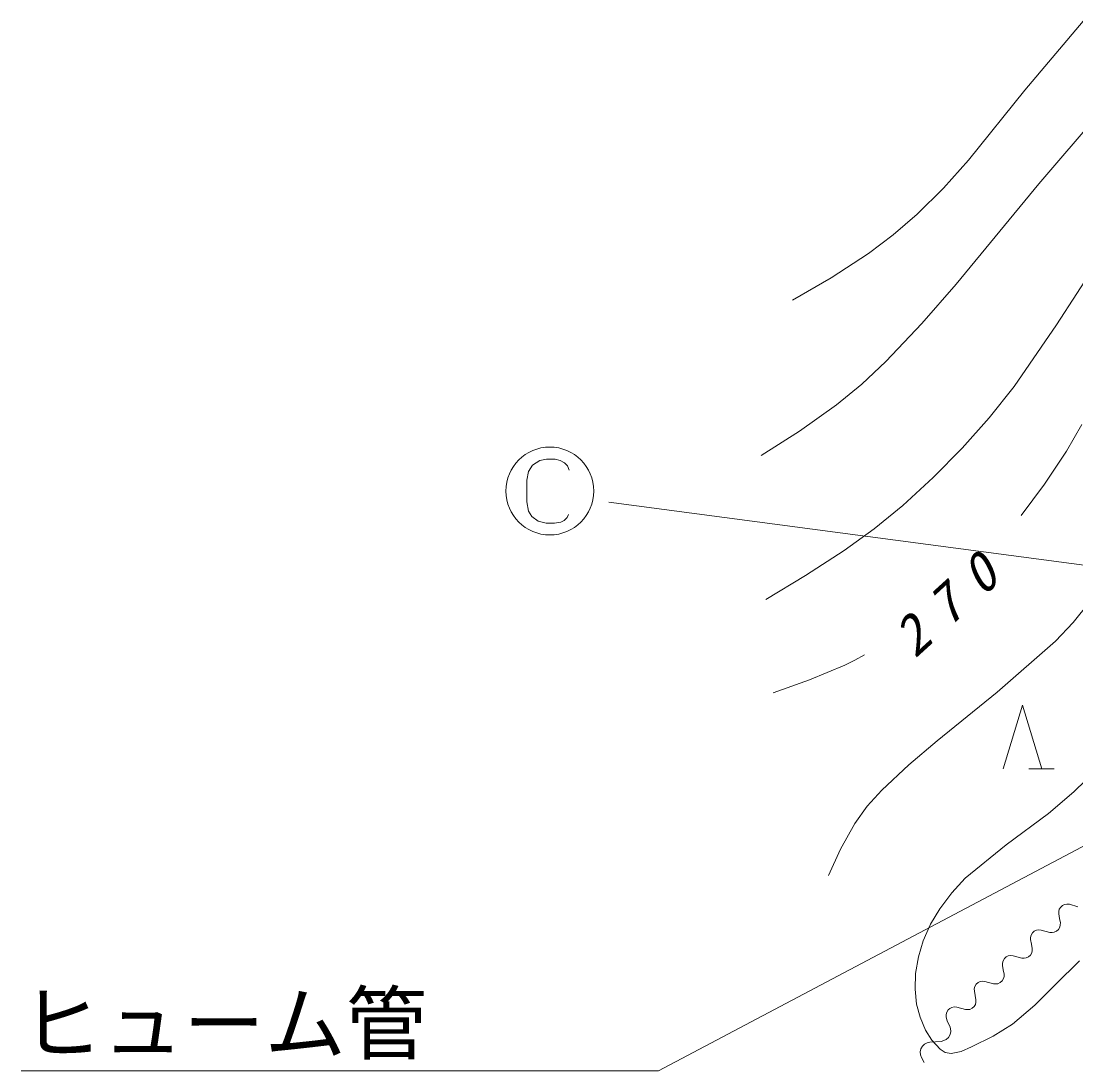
# Model space of a CAD drawing. Units: millimetres, scale not verified. Extents: x 46589 to 686589, y 5897 to 365897.
# Drawn here: x 206440 to 236320, y 236310 to 266049 of the extents above; entities that cross this region are included whole.
import ezdxf
from ezdxf.enums import TextEntityAlignment as Align

# ---------------------------------------------------------------- set-up
doc = ezdxf.new("R2010")
doc.units = ezdxf.units.MM
doc.header["$LTSCALE"] = 1000
doc.layers.add('S-SUV', color=7, linetype='Continuous', lineweight=13)
doc.styles.add('ＭＳ ゴシック', font='')
doc.styles.get('ＭＳ ゴシック').set_extended_font_data('MS Gothic')

msp = doc.modelspace()

# ---------------------------------------------------------------- linework, layer by layer
at = {"layer": 'S-SUV'}
for p, q in [((234873, 264094), (236523, 266049)), ((235272, 261438), (237674, 264251)), ((233277, 262109), (234873, 264094)), ((232566, 261319), (233277, 262109)), ((231819, 260579), (232566, 261319)), ((232927, 258598), (235272, 261438)), ((231148, 259995), (231819, 260579)), ((230449, 259465), (231148, 259995)), ((229383, 258779), (230449, 259465)), ((236924, 259223), (235773, 257442)), ((228290, 258147), (229383, 258779)), ((231955, 257481), (232927, 258598)), ((230939, 256404), (231955, 257481)), ((235773, 257442), (234572, 255696)), ((230256, 255762), (230939, 256404)), ((229543, 255174), (230256, 255762)), ((234572, 255696), (233859, 254806)), ((228493, 254433), (229543, 255174)), ((233859, 254806), (233100, 253954)), ((236052, 253865), (236485, 254617)), ((227406, 253739), (228493, 254433)), ((233100, 253954), (232277, 253119)), ((235432, 252932), (236052, 253865)), ((220930, 253469), (220812, 253294)), ((221130, 253606), (220930, 253469)), ((221324, 253644), (221130, 253606)), ((221568, 253644), (221324, 253644)), ((221712, 253606), (221568, 253644)), ((221830, 253537), (221712, 253606)), ((221918, 253450), (221830, 253537)), ((221968, 253331), (221918, 253450)), ((220812, 253294), (220762, 253044)), ((232277, 253119), (231413, 252329)), ((220762, 253044), (220762, 252431)), ((234766, 252039), (235432, 252932)), ((220762, 252431), (220812, 252169)), ((223087, 252417), (241383, 249993)), ((231413, 252329), (230601, 251664)), ((220812, 252169), (220905, 252012)), ((220905, 252012), (221087, 251881)), ((221730, 251850), (221824, 251906)), ((221824, 251906), (221912, 251987)), ((221912, 251987), (221949, 252075)), ((221087, 251881), (221312, 251831)), ((221312, 251831), (221549, 251831)), ((221549, 251831), (221730, 251850)), ((230601, 251664), (229753, 251048)), ((229753, 251048), (228663, 250342)), ((228663, 250342), (227541, 249663)), ((236246, 249017), (236706, 249593)), ((235742, 248480), (236246, 249017)), ((234085, 247043), (235742, 248480)), ((230057, 247948), (230336, 248098)), ((228770, 247385), (229773, 247807)), ((229773, 247807), (230057, 247948)), ((227741, 247017), (228770, 247385)), ((232393, 245656), (234085, 247043)), ((234258, 244871), (234807, 246667)), ((234807, 246667), (235356, 244871)), ((231585, 244982), (232393, 245656)), ((230821, 244267), (231585, 244982)), ((234983, 244871), (235703, 244871)), ((236936, 244869), (236264, 244215)), ((239429, 244207), (224495, 236310)), ((230411, 243805), (230821, 244267)), ((236264, 244215), (235543, 243599)), ((230056, 243316), (230411, 243805)), ((235543, 243599), (234349, 242711)), ((229655, 242594), (230056, 243316)), ((234349, 242711), (233186, 241770)), ((229308, 241846), (229655, 242594)), ((233186, 241770), (232802, 241355)), ((232802, 241355), (232461, 240899)), ((232461, 240899), (232204, 240463)), ((235834, 240821), (235850, 240887)), ((235850, 240887), (235889, 240948)), ((235889, 240948), (235939, 240994)), ((235939, 240994), (235998, 241022)), ((235998, 241022), (236065, 241036)), ((236065, 241036), (236134, 241029)), ((236134, 241029), (236379, 240960)), ((235835, 240756), (235834, 240821)), ((235858, 240631), (235835, 240756)), ((235881, 240506), (235858, 240631)), ((232204, 240463), (231997, 239995)), ((235092, 240220), (235142, 240266)), ((235142, 240266), (235201, 240294)), ((235201, 240294), (235268, 240308)), ((235268, 240308), (235337, 240301)), ((235337, 240301), (235582, 240233)), ((235649, 240231), (235706, 240236)), ((235706, 240236), (235772, 240268)), ((235772, 240268), (235828, 240319)), ((235828, 240319), (235865, 240378)), ((235865, 240378), (235878, 240445)), ((235878, 240445), (235881, 240506)), ((231997, 239995), (231860, 239542)), ((235037, 240093), (235053, 240159)), ((235038, 240028), (235037, 240093)), ((235061, 239903), (235038, 240028)), ((235053, 240159), (235092, 240220)), ((235582, 240233), (235649, 240231)), ((235031, 239591), (235068, 239650)), ((235083, 239778), (235061, 239903)), ((235068, 239650), (235081, 239717)), ((235081, 239717), (235083, 239778)), ((231860, 239542), (231779, 239065)), ((234239, 239365), (234256, 239431)), ((234240, 239300), (234239, 239365)), ((234256, 239431), (234295, 239493)), ((234295, 239493), (234345, 239538)), ((234345, 239538), (234403, 239566)), ((234403, 239566), (234471, 239580)), ((234471, 239580), (234539, 239573)), ((234539, 239573), (234785, 239505)), ((234785, 239505), (234851, 239504)), ((234851, 239504), (234909, 239509)), ((234909, 239509), (234975, 239540)), ((234975, 239540), (235031, 239591)), ((235744, 238754), (236421, 239430)), ((231779, 239065), (231763, 238627)), ((234263, 239175), (234240, 239300)), ((234286, 239050), (234263, 239175)), ((234284, 238989), (234286, 239050)), ((233459, 238703), (233498, 238765)), ((233498, 238765), (233548, 238810)), ((233548, 238810), (233606, 238838)), ((233606, 238838), (233674, 238852)), ((233674, 238852), (233742, 238845)), ((233742, 238845), (233987, 238777)), ((233987, 238777), (234054, 238776)), ((234054, 238776), (234112, 238781)), ((234112, 238781), (234178, 238812)), ((234178, 238812), (234234, 238863)), ((234234, 238863), (234271, 238923)), ((234271, 238923), (234284, 238989)), ((235155, 238172), (235744, 238754)), ((231763, 238627), (231807, 238200)), ((233442, 238637), (233459, 238703)), ((233443, 238572), (233442, 238637)), ((233466, 238447), (233443, 238572)), ((233489, 238322), (233466, 238447)), ((231807, 238200), (231905, 237829)), ((233437, 238135), (233474, 238195)), ((233474, 238195), (233486, 238261)), ((233486, 238261), (233489, 238322)), ((234525, 237635), (235155, 238172)), ((232645, 237909), (232661, 237976)), ((232646, 237844), (232645, 237909)), ((232661, 237976), (232701, 238037)), ((232701, 238037), (232750, 238082)), ((232750, 238082), (232809, 238110)), ((232809, 238110), (232876, 238124)), ((232876, 238124), (232945, 238117)), ((232945, 238117), (233190, 238049)), ((233190, 238049), (233257, 238048)), ((233257, 238048), (233314, 238053)), ((233314, 238053), (233381, 238084)), ((233381, 238084), (233437, 238135)), ((231905, 237829), (232063, 237468)), ((232669, 237719), (232646, 237844)), ((232745, 237581), (232669, 237719)), ((232766, 237508), (232745, 237581)), ((233976, 237296), (234525, 237635)), ((232063, 237468), (232242, 237179)), ((232646, 237196), (232712, 237259)), ((232712, 237259), (232757, 237341)), ((232757, 237341), (232777, 237426)), ((232777, 237426), (232766, 237508)), ((233362, 236992), (233976, 237296)), ((231931, 236935), (231972, 237008)), ((231972, 237008), (232029, 237064)), ((232029, 237064), (232103, 237107)), ((232103, 237107), (232186, 237126)), ((232186, 237126), (232502, 237142)), ((232242, 237179), (232473, 236922)), ((232502, 237142), (232581, 237167)), ((232581, 237167), (232646, 237196)), ((233069, 236863), (233362, 236992)), ((231909, 236848), (231931, 236935)), ((231916, 236764), (231909, 236848)), ((231943, 236688), (231916, 236764)), ((232019, 236549), (231943, 236688)), ((232473, 236922), (232620, 236833)), ((232620, 236833), (232790, 236802)), ((232790, 236802), (233069, 236863)), ((206440, 236310), (224495, 236310))]:
    msp.add_line(p, q, dxfattribs=at)
msp.add_circle((221418, 252737), 1244, dxfattribs=at)

# ---------------------------------------------------------------- texts
at = {"layer": 'S-SUV', "style": 'ＭＳ ゴシック'}
msp.add_text('ヒューム管', height=1686, dxfattribs=at).set_placement((206440, 236310), align=Align.BOTTOM_LEFT)
at = {"layer": 'S-SUV', "insert": (231770, 247960), "char_height": 1100, "attachment_point": 7, "rotation": 42.3, "style": 'ＭＳ ゴシック'}
msp.add_mtext('\\T1.73;\\Q15;270', dxfattribs=at)

doc.saveas('drawing.dxf')
